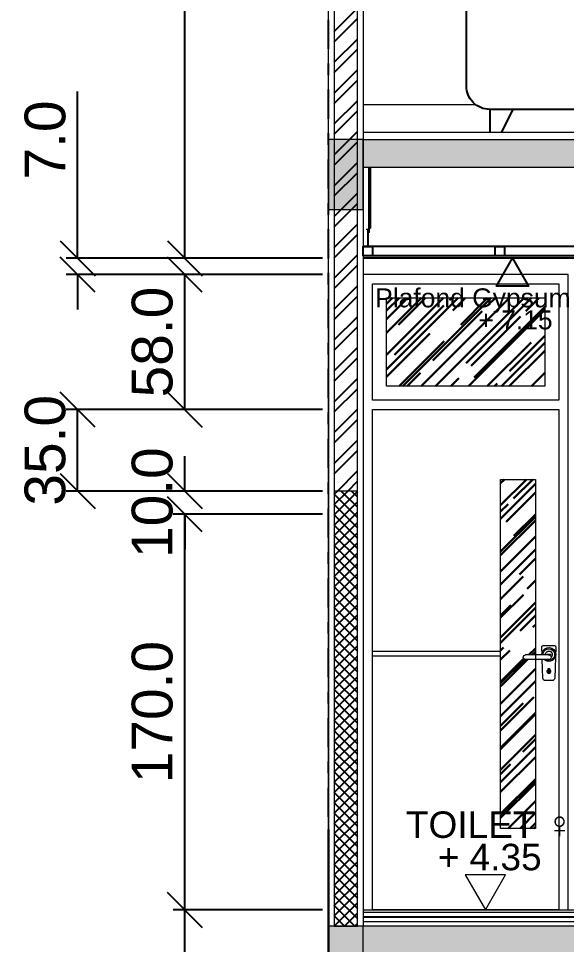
# Model space of a CAD drawing. Header units: inches. Extents: x 249 to 1192, y -18 to 440.
# Drawn here: x 524.47 to 529.18, y 211.41 to 219.37 of the extents above; entities that cross this region are included whole.
import ezdxf
from ezdxf.enums import TextEntityAlignment as Align

# ---------------------------------------------------------------- set-up
doc = ezdxf.new("R2010")
doc.units = ezdxf.units.IN
doc.header["$MEASUREMENT"] = 0
doc.linetypes.add('DASHDOT2', pattern=[0.5, 0.25, -0.125, 0, -0.125])
for name, color, linetype, lineweight in [('ARSIR BETON', 8, 'Continuous', 0), ('ARSIR KERAMIK', 66, 'Continuous', 25), ('BALOK', 3, 'Continuous', 20), ('BESI', 201, 'Continuous', 0), ('DIMENSI', 85, 'Continuous', 20), ('DINDING', 6, 'Continuous', 0), ('DINDING2', 137, 'Continuous', 20), ('KACA', 141, 'Continuous', 30), ('KUSEN', 16, 'Continuous', 15), ('LANTAI', 135, 'Continuous', 9), ('TEXT (KET. POTONGAN)', 65, 'Continuous', 30), ('TEXT (KET. RUANG)', 7, 'Continuous', 5), ('TEXT (KETERANGAN)', 7, 'Continuous', 25)]:
    doc.layers.add(name, color=color, linetype=linetype, lineweight=lineweight)
doc.layers.add('ARSIR DINDING', color=64, linetype='Continuous')
doc.layers.add('PLAFOND', color=42, linetype='Continuous')
doc.styles.add('ARIAL', font='arial.ttf')
doc.styles.get("Standard").update_dxf_attribs({"font": 'arial.ttf'})
doc.linetypes.add('BATTING', pattern='A,0.0001,-0.1,[134,ltypeshp.shx,S=0.1,R=0,X=-0.1,Y=0],-0.2,[134,ltypeshp.shx,S=0.1,R=180,X=0.1,Y=0],-0.1', length=0.4001)
doc.dimstyles.new('UK. GDG PERTEMUAN', dxfattribs={"dimtxt": 0.5, "dimasz": 0.5, "dimexe": 0.5, "dimexo": 0.05, "dimgap": 0.1, "dimtad": 2, "dimdec": 0, "dimlfac": 100, "dimzin": 0, "dimdsep": 46, "dimtxsty": 'Standard', "dimblk": 'OBLIQUE', "dimcen": 0.09, "dimclrd": 8, "dimclre": 256, "dimclrt": 256, "dimadec": 0, "dimazin": 0, "dimtfac": 1, "dimtdec": 0, "dimtofl": 0, "dimtmove": 0, "dimatfit": 3, "dimldrblk": 'OBLIQUE', "dimfxl": 0, "dimtolj": 1, "dimtzin": 0, "dimarcsym": 0})
pattern_1 = [(45, (520.0153, 212.40628), (0.1697056, 0.4525483), [3, -0.4, 1, -0.2]), (45, (520.1327, 212.66508), (-0.329512, 0.046669), [0.6, -0.066, 1.2, -0.15]), (45, (519.96581, 212.5972), (0.6406387, 0.8301434), [1.6, -0.28, 0.8, -0.2])]

# ---------------------------------------------------------------- blocks, each defined once
blk = doc.blocks.new('BAHAN')
at = {"layer": 'TEXT (KETERANGAN)', "color": 1}
blk.add_lwpolyline([(707.032, 209.695), (707.231, 209.349), (706.832, 209.349)], close=True, dxfattribs=at)
at = {"layer": 'TEXT (KETERANGAN)', "style": 'ARIAL'}
for tag, p in [('BAHAN', (707.068, 209.013)), ('ELEVASI', (707.068, 208.738))]:
    blk.add_attdef(tag, text='', height=0.236, dxfattribs=at).set_placement(p, align=Align.BOTTOM_CENTER)
blk = doc.blocks.new('_Oblique')
at = {"color": 0, "linetype": 'ByBlock', "lineweight": -2}
blk.add_line((-0.5, -0.5), (0.5, 0.5), dxfattribs=at)
blk = doc.blocks.new('*D363')
at = {"layer": 'DEFPOINTS', "color": 0}
for p in [(525.9014, 211.7063), (527.1363, 211.7063), (527.1363, 208.6163)]:
    blk.add_point(p, dxfattribs=at)
at = {"layer": 'DIMENSI', "lineweight": -2}
for p, q in [((527.0863, 211.7063), (525.8014, 211.7063)), ((527.0863, 208.6163), (525.8014, 208.6163))]:
    blk.add_line(p, q, dxfattribs=at)
at = {"layer": 'DIMENSI', "color": 8, "lineweight": -2}
blk.add_line((525.9014, 208.6163), (525.9014, 211.7063), dxfattribs=at)
at = {"layer": 'DIMENSI', "color": 8, "lineweight": -2, "xscale": 0.3, "yscale": 0.3, "zscale": 0.3}
for p, rotation in [((525.9014, 211.7063), 90), ((525.9014, 208.6163), 270)]:
    blk.add_blockref('_Oblique', p, dxfattribs=dict(at, rotation=rotation))
at = {"layer": 'DIMENSI', "insert": (525.6227, 210.1613), "char_height": 0.35, "attachment_point": 5, "rotation": 90}
blk.add_mtext('\\A1;154.5', dxfattribs=at)
blk = doc.blocks.new('*D364')
at = {"layer": 'DEFPOINTS', "color": 0}
for p in [(525.9014, 215.1063), (527.1363, 215.1063), (527.1363, 211.7063)]:
    blk.add_point(p, dxfattribs=at)
at = {"layer": 'DIMENSI', "lineweight": -2}
for p, q in [((527.0863, 215.1063), (525.8014, 215.1063)), ((527.0863, 211.7063), (525.8014, 211.7063))]:
    blk.add_line(p, q, dxfattribs=at)
at = {"layer": 'DIMENSI', "color": 8, "lineweight": -2}
blk.add_line((525.9014, 211.7063), (525.9014, 215.1063), dxfattribs=at)
at = {"layer": 'DIMENSI', "color": 8, "lineweight": -2, "xscale": 0.3, "yscale": 0.3, "zscale": 0.3}
for p, rotation in [((525.9014, 215.1063), 90), ((525.9014, 211.7063), 270)]:
    blk.add_blockref('_Oblique', p, dxfattribs=dict(at, rotation=rotation))
at = {"layer": 'DIMENSI', "insert": (525.6227, 213.4063), "char_height": 0.35, "attachment_point": 5, "rotation": 90}
blk.add_mtext('\\A1;170.0', dxfattribs=at)
blk = doc.blocks.new('*D365')
at = {"layer": 'DEFPOINTS', "color": 0}
for p in [(525.9014, 215.3063), (527.1363, 215.3063), (527.1363, 215.1063)]:
    blk.add_point(p, dxfattribs=at)
at = {"layer": 'DIMENSI', "color": 8, "lineweight": -2}
for p, q in [((525.9014, 215.3063), (525.9014, 215.6063)), ((525.9014, 215.1063), (525.9014, 214.8063))]:
    blk.add_line(p, q, dxfattribs=at)
at = {"layer": 'DIMENSI', "lineweight": -2}
for p, q in [((527.0863, 215.3063), (525.8014, 215.3063)), ((527.0863, 215.1063), (525.8014, 215.1063))]:
    blk.add_line(p, q, dxfattribs=at)
at = {"layer": 'DIMENSI', "color": 8, "lineweight": -2, "xscale": 0.3, "yscale": 0.3, "zscale": 0.3}
for p, rotation in [((525.9014, 215.3063), 270), ((525.9014, 215.1063), 90)]:
    blk.add_blockref('_Oblique', p, dxfattribs=dict(at, rotation=rotation))
at = {"layer": 'DIMENSI', "insert": (525.6227, 215.2063), "char_height": 0.35, "attachment_point": 5, "rotation": 90}
blk.add_mtext('\\A1;10.0', dxfattribs=at)
blk = doc.blocks.new('*D366')
at = {"layer": 'DEFPOINTS', "color": 0}
for p in [(524.9803, 216.0063), (527.1363, 216.0063), (527.1363, 215.3063)]:
    blk.add_point(p, dxfattribs=at)
at = {"layer": 'DIMENSI', "lineweight": -2}
for p, q in [((527.0863, 216.0063), (524.8803, 216.0063)), ((527.0863, 215.3063), (524.8803, 215.3063))]:
    blk.add_line(p, q, dxfattribs=at)
at = {"layer": 'DIMENSI', "color": 8, "lineweight": -2}
blk.add_line((524.9803, 215.3063), (524.9803, 216.0063), dxfattribs=at)
at = {"layer": 'DIMENSI', "color": 8, "lineweight": -2, "xscale": 0.3, "yscale": 0.3, "zscale": 0.3}
for p, rotation in [((524.9803, 216.0063), 90), ((524.9803, 215.3063), 270)]:
    blk.add_blockref('_Oblique', p, dxfattribs=dict(at, rotation=rotation))
at = {"layer": 'DIMENSI', "insert": (524.7015, 215.6563), "char_height": 0.35, "attachment_point": 5, "rotation": 90}
blk.add_mtext('\\A1;35.0', dxfattribs=at)
blk = doc.blocks.new('*D367')
at = {"layer": 'DEFPOINTS', "color": 0}
for p in [(525.9014, 217.1663), (527.1363, 217.1663), (527.1363, 216.0063)]:
    blk.add_point(p, dxfattribs=at)
at = {"layer": 'DIMENSI', "lineweight": -2}
for p, q in [((527.0863, 217.1663), (525.8014, 217.1663)), ((527.0863, 216.0063), (525.8014, 216.0063))]:
    blk.add_line(p, q, dxfattribs=at)
at = {"layer": 'DIMENSI', "color": 8, "lineweight": -2}
blk.add_line((525.9014, 216.0063), (525.9014, 217.1663), dxfattribs=at)
at = {"layer": 'DIMENSI', "color": 8, "lineweight": -2, "xscale": 0.3, "yscale": 0.3, "zscale": 0.3}
for p, rotation in [((525.9014, 217.1663), 90), ((525.9014, 216.0063), 270)]:
    blk.add_blockref('_Oblique', p, dxfattribs=dict(at, rotation=rotation))
at = {"layer": 'DIMENSI', "insert": (525.6227, 216.5863), "char_height": 0.35, "attachment_point": 5, "rotation": 90}
blk.add_mtext('\\A1;58.0', dxfattribs=at)
blk = doc.blocks.new('*D368')
at = {"layer": 'DEFPOINTS', "color": 0}
for p in [(524.9803, 217.3063), (527.1363, 217.3063), (527.0863, 217.1663)]:
    blk.add_point(p, dxfattribs=at)
at = {"layer": 'DIMENSI', "color": 8, "lineweight": -2}
for p, q in [((524.9803, 217.3063), (524.9803, 218.7394)), ((524.9803, 217.1663), (524.9803, 216.8663))]:
    blk.add_line(p, q, dxfattribs=at)
at = {"layer": 'DIMENSI', "lineweight": -2}
for p, q in [((527.0863, 217.3063), (524.8803, 217.3063)), ((527.0363, 217.1663), (524.8803, 217.1663))]:
    blk.add_line(p, q, dxfattribs=at)
at = {"layer": 'DIMENSI', "color": 8, "lineweight": -2, "xscale": 0.3, "yscale": 0.3, "zscale": 0.3}
for p, rotation in [((524.9803, 217.3063), 270), ((524.9803, 217.1663), 90)]:
    blk.add_blockref('_Oblique', p, dxfattribs=dict(at, rotation=rotation))
at = {"layer": 'DIMENSI', "insert": (524.7016, 218.3229), "char_height": 0.35, "attachment_point": 5, "rotation": 90}
blk.add_mtext('\\A1;7.0', dxfattribs=at)
blk = doc.blocks.new('*D369')
at = {"layer": 'DEFPOINTS', "color": 0}
for p in [(525.9014, 222.7663), (527.4363, 222.7663), (527.1363, 217.3063)]:
    blk.add_point(p, dxfattribs=at)
at = {"layer": 'DIMENSI', "lineweight": -2}
for p, q in [((527.3863, 222.7663), (525.8014, 222.7663)), ((527.0863, 217.3063), (525.8014, 217.3063))]:
    blk.add_line(p, q, dxfattribs=at)
at = {"layer": 'DIMENSI', "color": 8, "lineweight": -2}
blk.add_line((525.9014, 217.3063), (525.9014, 222.7663), dxfattribs=at)
at = {"layer": 'DIMENSI', "color": 8, "lineweight": -2, "xscale": 0.3, "yscale": 0.3, "zscale": 0.3}
for p, rotation in [((525.9014, 222.7663), 90), ((525.9014, 217.3063), 270)]:
    blk.add_blockref('_Oblique', p, dxfattribs=dict(at, rotation=rotation))
at = {"layer": 'DIMENSI', "insert": (525.6226, 220.0363), "char_height": 0.35, "attachment_point": 5, "rotation": 90}
blk.add_mtext('\\A1;273.0', dxfattribs=at)
blk = doc.blocks.new('HANDEL')
at = {"elevation": -400}
blk.add_lwpolyline([(849.93, 208.99), (850.05, 212.47, 0.424007), (849.55, 212.99), (844.58, 212.99, 0.424007), (844.08, 212.47), (844.53, 198.96, 0.404487), (845.53, 197.99), (848.6, 197.99, 0.404487), (849.6, 198.96), (849.86, 206.99)], format="xyb", dxfattribs=at)
blk.add_lwpolyline([(847.82, 209.31), (846.29, 209.31), (846.29, 208.98), (847.82, 208.98)], close=True, dxfattribs=at)
for points in [[(847.04, 208.99), (857.04, 208.99)], [(847.04, 206.99), (857.04, 206.99)], [(846.64, 202.99), (846.64, 202.62)], [(846.64, 202.99), (847.44, 202.99)], [(847.44, 202.99), (847.44, 202.62)], [(846.64, 201.35), (846.64, 200.99)], [(846.64, 200.99), (847.44, 200.99)], [(846.94, 202.39), (847.14, 202.39)], [(846.94, 202.39), (846.94, 201.59)], [(846.94, 201.99), (847.14, 201.99)], [(846.94, 201.59), (847.14, 201.59)], [(847.04, 202.39), (847.04, 201.59)], [(847.14, 202.39), (847.14, 201.59)], [(847.44, 201.35), (847.44, 200.99)]]:
    blk.add_lwpolyline(points, dxfattribs=at)
for radius in [0.65, 0.55]:
    blk.add_circle((847.04, 201.99, -400), radius)
for centre, radius, start, end in [((847.05, 209.15, -400), 3, 356.9512, 313.9576), ((847.05, 209.15, -400), 2.5, 356.3406, 300.2513), ((847.05, 209.15, -400), 1.5, 353.8937, 227.3816), ((847.04, 207.99, -400), 1, 83.8945, 270), ((857.04, 207.99, -400), 1, 270, 90), ((847.04, 201.99, -400), 0.75, 122.231, 237.769), ((847.04, 201.99, -400), 0.75, 302.231, 57.769)]:
    blk.add_arc(centre, radius, start, end)
blk = doc.blocks.new('PEIL LANTAI')
at = {"color": 1}
blk.add_lwpolyline([(2106.6594, 1042.5757), (2106.7974, 1042.3367), (2106.9353, 1042.5757)], close=True, dxfattribs=at)
for tag, p in [('RUANG', (2106.8265, 1042.7751)), ('ELEVASI', (2106.8265, 1042.5535))]:
    blk.add_attdef(tag, text='', height=0.1812).set_placement(p, align=Align.BOTTOM_CENTER)

msp = doc.modelspace()

# ---------------------------------------------------------------- hatches: boundary and pattern name
at = {"layer": 'ARSIR BETON'}
h = msp.add_hatch(color=256, dxfattribs=at)
h.paths.add_polyline_path([(527.3863, 218.3263), (527.1863, 218.3263), (527.1863, 217.7263), (527.3863, 217.7263)])
h.paths.add_polyline_path([(527.1863, 218.3263), (527.1363, 218.3263), (527.1363, 217.7263), (527.1863, 217.7263)])
h.paths.add_polyline_path([(527.4363, 218.3263), (527.3863, 218.3263), (527.3863, 217.7263), (527.4363, 217.7263)])
h = msp.add_hatch(color=256, dxfattribs=at)
h.paths.add_polyline_path([(531.0363, 218.3263), (527.4363, 218.3263), (527.4363, 218.0863), (531.0363, 218.0863)])
h.paths.add_polyline_path([(532.1358, 218.3263), (531.0363, 218.3263), (531.0363, 218.0863), (532.1358, 218.0863)])
h.paths.add_polyline_path([(534.8363, 218.3263), (532.4358, 218.3263), (532.4358, 218.0863), (534.8363, 218.0863)])
h = msp.add_hatch(color=256, dxfattribs=at)
h.paths.add_polyline_path([(527.3863, 211.5663), (527.1863, 211.5663), (527.1863, 210.9663), (527.3863, 210.9663)])
h.paths.add_polyline_path([(527.1863, 211.5663), (527.1363, 211.5663), (527.1363, 210.9663), (527.1863, 210.9663)])
h.paths.add_polyline_path([(527.4363, 211.5663), (527.3863, 211.5663), (527.3863, 210.9663), (527.4363, 210.9663)])
h = msp.add_hatch(color=256, dxfattribs=at)
h.paths.add_polyline_path([(527.4363, 211.5663), (527.4363, 211.2663), (531.2858, 211.2663), (531.2858, 211.5663)])
h.paths.add_polyline_path([(540.9632, 211.2663), (540.9632, 211.5663), (532.1858, 211.5663), (532.1858, 211.2663), (532.4368, 211.2663)])
at = {"layer": 'ARSIR DINDING'}
h = msp.add_hatch(dxfattribs=at)
h.set_pattern_fill('ANSI32', color=256, scale=0.5, style=0)
h.set_pattern_definition([(45, (527.18635, 211.56628), (-0.1325825, 0.1325825), []), (45, (527.27473, 211.56628), (-0.1325825, 0.1325825), [])])
h.paths.add_polyline_path([(527.3863, 222.7663), (527.1863, 222.7663), (527.1863, 215.3063), (527.3863, 215.3063)])
h = msp.add_hatch(dxfattribs=at)
h.set_pattern_fill('ANSI37', color=256, scale=0.5, angle=90, style=0)
h.set_pattern_definition([(135, (527.186345, 211.566276), (-0.0441942, -0.0441942), []), (225, (527.186345, 211.566276), (0.0441942, -0.0441942), [])])
h.paths.add_polyline_path([(527.3863, 215.3063), (527.1863, 215.3063), (527.1863, 211.5663), (527.3863, 211.5663)])
at = {"layer": 'KACA'}
h = msp.add_hatch(dxfattribs=at)
h.set_pattern_fill('AR-RROOF', color=256, scale=0.2, angle=45, style=0)
h.set_pattern_definition(pattern_1)
h.paths.add_polyline_path([(527.6363, 216.2063), (528.9967, 216.2063), (528.9967, 216.9663), (527.6363, 216.9663)])
h = msp.add_hatch(dxfattribs=at)
h.set_pattern_fill('AR-RROOF', color=256, scale=0.2, angle=45, style=0)
h.set_pattern_definition(pattern_1)
h.paths.add_polyline_path([(528.6167, 212.4063), (528.9167, 212.4063), (528.9167, 213.8576), (528.8314, 213.8576, -1), (528.8314, 213.8976), (528.9167, 213.8976), (528.9167, 215.4063), (528.6167, 215.4063)])

# ---------------------------------------------------------------- linework, layer by layer
for p, q in [((528.5226, 218.5863), (528.5226, 218.3863)), ((528.7226, 218.5863), (528.6226, 218.3863))]:
    msp.add_line(p, q)
at = {"linetype": 'DASHDOT2'}
msp.add_lwpolyline([(527.1363, 223.797), (540.9632, 223.797), (540.9632, 200.5056), (527.1363, 200.5056)], close=True, dxfattribs=at)
msp.add_lwpolyline([(530.0226, 220.9863, -0.414214), (530.3226, 220.6863), (530.3226, 218.7863, -0.414214), (530.1226, 218.5863), (528.5226, 218.5863, -0.414214), (528.3226, 218.7863), (528.3226, 220.6863, -0.414214), (528.6226, 220.9863)], format="xyb", close=True)
at = {"layer": 'ARSIR KERAMIK', "linetype": 'BATTING', "ltscale": 0.1}
msp.add_lwpolyline([(527.4363, 211.6463), (529.5359, 211.6463)], dxfattribs=at)
at = {"layer": 'BALOK'}
for points in [[(527.1363, 217.7263), (527.4363, 217.7263), (527.4363, 218.3263), (527.1363, 218.3263)], [(527.4363, 218.3263), (534.8363, 218.3263), (534.8363, 218.0863), (527.4363, 218.0863)], [(527.1363, 210.9663), (527.4363, 210.9663), (527.4363, 211.5663), (527.1363, 211.5663)]]:
    msp.add_lwpolyline(points, close=True, dxfattribs=at)
msp.add_lwpolyline([(540.9632, 211.5663), (527.1363, 211.5663)], dxfattribs=at)
at = {"layer": 'BESI', "ltscale": 0.1}
for p, q in [((527.4845, 217.5595), (527.4845, 218.0863)), ((527.4845, 217.5595), (527.4845, 218.0863)), ((527.4885, 217.5618), (527.4885, 218.0863)), ((527.4885, 217.5618), (527.4885, 218.0863)), ((527.4976, 218.0863), (527.4976, 217.5671)), ((527.4976, 218.0863), (527.4976, 217.5671)), ((527.4991, 218.0863), (527.4991, 217.5662)), ((527.4991, 218.0863), (527.4991, 217.5662)), ((527.4976, 217.5671), (527.4767, 217.555)), ((527.4991, 217.5662), (527.4771, 217.5535)), ((527.4885, 217.5293), (527.4885, 217.5601)), ((527.4767, 217.555), (527.461, 217.555)), ((527.461, 217.555), (527.461, 217.5535)), ((527.4771, 217.5535), (527.461, 217.5535)), ((527.4845, 217.5293), (527.4845, 217.5578)), ((527.4885, 217.5293), (527.4845, 217.5293)), ((527.4885, 217.5293), (527.4845, 217.5293)), ((527.4885, 217.5293), (527.4845, 217.5293)), ((527.4885, 217.5293), (527.4845, 217.5293))]:
    msp.add_line(p, q, dxfattribs=at)
msp.add_lwpolyline([(527.4771, 217.5535), (527.4771, 217.4063), (527.4756, 217.4063), (527.4756, 217.5535)], dxfattribs=at)
at = {"layer": 'DINDING'}
msp.add_lwpolyline([(527.1363, 222.7663), (527.4363, 222.7663), (527.4363, 211.5663), (527.1363, 211.5663)], close=True, dxfattribs=at)
for points in [[(528.4026, 218.6263), (527.4363, 218.6263)], [(527.3863, 215.3063), (527.1863, 215.3063)]]:
    msp.add_lwpolyline(points, dxfattribs=at)
at = {"layer": 'DINDING2'}
for points in [[(527.1863, 211.5663), (527.3863, 211.5663), (527.3863, 222.7663), (527.1863, 222.7663)], [(527.4363, 218.3263), (535.1363, 218.3263), (535.1363, 218.3863), (527.4363, 218.3863)]]:
    msp.add_lwpolyline(points, close=True, dxfattribs=at)
at = {"layer": 'KUSEN'}
for points in [[(527.1363, 217.1663), (527.1363, 217.1663), (527.1363, 211.8063), (527.1363, 211.8063)], [(528.6167, 213.9263), (527.5163, 213.9263)], [(528.6167, 213.8863), (527.5163, 213.8863)]]:
    msp.add_lwpolyline(points, dxfattribs=at)
for points in [[(529.1967, 217.1663), (527.4363, 217.1663), (527.4363, 211.7063), (529.1967, 211.7063)], [(527.5163, 217.0863), (529.1167, 217.0863), (529.1167, 216.0863), (527.5163, 216.0863)], [(527.6363, 216.9663), (528.9967, 216.9663), (528.9967, 216.2063), (527.6363, 216.2063)], [(529.1167, 211.7063), (527.5163, 211.7063), (527.5163, 216.0063), (529.1167, 216.0063)], [(528.9167, 212.4063), (528.6167, 212.4063), (528.6167, 215.4063), (528.9167, 215.4063)]]:
    msp.add_lwpolyline(points, close=True, dxfattribs=at)
at = {"layer": 'LANTAI'}
for points in [[(527.4363, 211.7063), (529.5359, 211.7063)], [(527.4363, 211.6863), (529.5359, 211.6863)], [(527.4363, 211.6063), (529.5359, 211.6063)]]:
    msp.add_lwpolyline(points, dxfattribs=at)
at = {"layer": 'PLAFOND'}
for points in [[(532.1358, 217.4063), (527.4363, 217.4063)], [(532.1358, 217.3263), (527.4363, 217.3263)], [(532.1358, 217.3063), (527.4363, 217.3063)]]:
    msp.add_lwpolyline(points, dxfattribs=at)
for points in [[(527.5163, 217.3263), (527.4363, 217.3263), (527.4363, 217.4063), (527.5163, 217.4063)], [(528.65, 217.3263), (528.57, 217.3263), (528.57, 217.4063), (528.65, 217.4063)]]:
    msp.add_lwpolyline(points, close=True, dxfattribs=at)
at = {"layer": 'TEXT (KET. POTONGAN)'}
msp.add_lwpolyline([(527.1363, 200.5056), (527.1363, 212.3966)], dxfattribs=at)

# ---------------------------------------------------------------- block references
at = {"layer": 'DIMENSI', "xscale": 0.6897248955102668, "yscale": 0.6897248955102668, "zscale": 0.6897248955102668}
msp.add_blockref('BAHAN', (41.0621, 72.6746), dxfattribs=at).add_auto_attribs({'ELEVASI': '+ 7.15', 'BAHAN': 'Plafond Gypsum fin. cat'})
at = {"layer": 'KUSEN', "xscale": -0.02, "yscale": 0.02, "zscale": 0.02}
msp.add_blockref('HANDEL', (545.9721, 209.7178), dxfattribs=at)
at = {"layer": 'TEXT (KET. RUANG)', "xscale": 1.256272712888423, "yscale": 1.256272712888423, "zscale": 1.256272712888423}
msp.add_blockref('PEIL LANTAI', (-2118.2259, -1097.7529), dxfattribs=at).add_auto_attribs({'ELEVASI': '+ 4.35', 'RUANG': 'TOILET ♀'})

# ---------------------------------------------------------------- dimensions: what is measured, and where the dimension line sits
at = {"layer": 'DIMENSI'}
for base, p1, p2, picture, middle in [((525.9014, 222.7663), (527.1363, 217.3063), (527.4363, 222.7663), '*D369', (525.6226, 220.0363)), ((524.9803, 217.3063), (527.0863, 217.1663), (527.1363, 217.3063), '*D368', (524.7016, 218.3229)), ((525.9014, 217.1663), (527.1363, 216.0063), (527.1363, 217.1663), '*D367', (525.6227, 216.5863)), ((525.9014, 215.1063), (527.1363, 211.7063), (527.1363, 215.1063), '*D364', (525.6227, 213.4063)), ((525.9014, 211.7063), (527.1363, 208.6163), (527.1363, 211.7063), '*D363', (525.6227, 210.1613))]:
    dim = msp.add_linear_dim(base=base, p1=p1, p2=p2, angle=90, dimstyle='UK. GDG PERTEMUAN', override={"dimtxt": 0.35, "dimasz": 0.3, "dimexe": 0.1, "dimdec": 1, "dimlfac": 50}, dxfattribs=at)
    dim.commit()
    dim.dimension.update_dxf_attribs({"geometry": picture, "text_midpoint": middle})
for base, p1, p2, picture, middle in [((524.9803, 216.0063), (527.1363, 215.3063), (527.1363, 216.0063), '*D366', (524.9803, 215.6563)), ((525.9014, 215.3063), (527.1363, 215.1063), (527.1363, 215.3063), '*D365', (525.9014, 215.2063))]:
    dim = msp.add_linear_dim(base=base, p1=p1, p2=p2, angle=90, dimstyle='UK. GDG PERTEMUAN', override={"dimtxt": 0.35, "dimasz": 0.3, "dimexe": 0.1, "dimdec": 1, "dimlfac": 50}, dxfattribs=at)
    dim.commit()
    dim.dimension.update_dxf_attribs({"geometry": picture, "text_midpoint": middle, "dimtype": 160})

doc.saveas('drawing.dxf')
